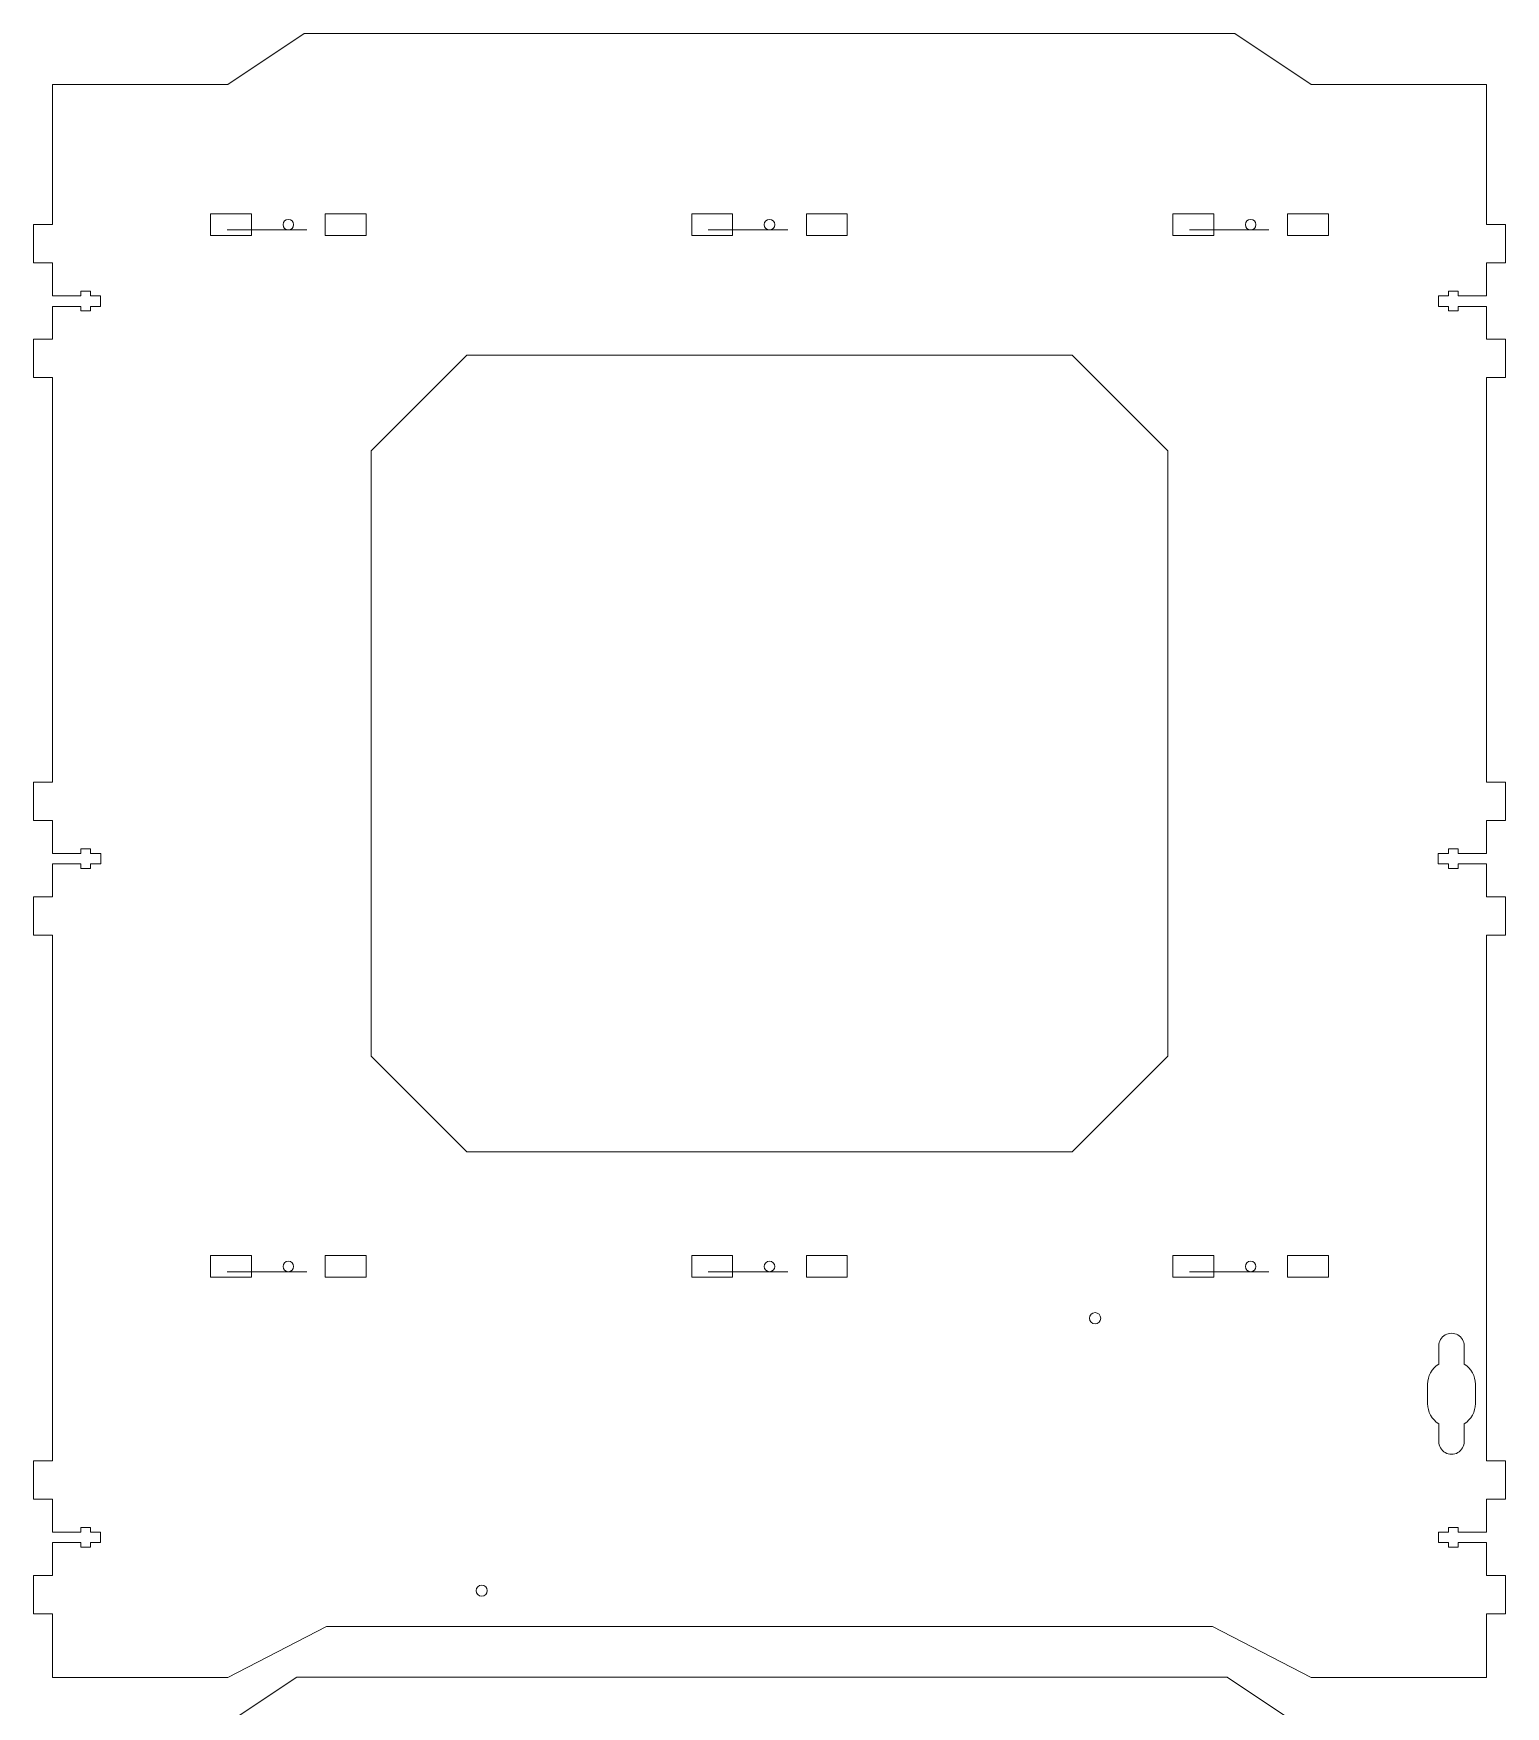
# Model space of a CAD drawing. Header units: millimetres. Extents: x -1068 to 310, y -963 to 347.
# Drawn here: x -599 to -137, y -178 to 347 of the extents above; entities that cross this region are included whole.
import ezdxf

# ---------------------------------------------------------------- set-up
doc = ezdxf.new("R2010")
doc.units = ezdxf.units.MM
doc.header["$MEASUREMENT"] = 0
doc.layers.add('Layer 1', color=7, linetype='Continuous')

msp = doc.modelspace()

# ---------------------------------------------------------------- linework, layer by layer
at = {"layer": 'Layer 1', "lineweight": 9}
for points, knots in [([(-592.7599, -169.1496), (-592.7599, -169.1496), (-537.7599, -169.1496), (-537.7599, -169.1496), (-537.7599, -169.1496), (-537.7599, -169.1496), (-506.7599, -153.1496), (-506.7599, -153.1496), (-506.7599, -153.1496), (-506.7599, -153.1496), (-228.7599, -153.1496), (-228.7599, -153.1496), (-228.7599, -153.1496), (-228.7599, -153.1496), (-197.7599, -169.1496), (-197.7599, -169.1496), (-197.7599, -169.1496), (-197.7599, -169.1496), (-142.7599, -169.1496), (-142.7599, -169.1496), (-142.7599, -169.1496), (-142.7599, -169.1496), (-142.7599, -149.1496), (-142.7599, -149.1496), (-142.7599, -149.1496), (-142.7599, -149.1496), (-136.7599, -149.1496), (-136.7599, -149.1496), (-136.7599, -149.1496), (-136.7599, -149.1496), (-136.7599, -137.1496), (-136.7599, -137.1496), (-136.7599, -137.1496), (-136.7599, -137.1496), (-142.7599, -137.1496), (-142.7599, -137.1496), (-142.7599, -137.1496), (-142.7599, -137.1496), (-142.7599, -126.7996), (-142.7599, -126.7996), (-142.7599, -126.7996), (-142.7599, -126.7996), (-151.6304, -126.7996), (-151.6304, -126.7996), (-151.6304, -126.7996), (-151.6304, -126.7996), (-151.6304, -128.2496), (-151.6304, -128.2496), (-151.6304, -128.2496), (-151.6304, -128.2496), (-154.6304, -128.2496), (-154.6304, -128.2496), (-154.6304, -128.2496), (-154.6304, -128.2496), (-154.6304, -126.7996), (-154.6304, -126.7996), (-154.6304, -126.7996), (-154.6304, -126.7996), (-157.7599, -126.7996), (-157.7599, -126.7996), (-157.7599, -126.7996), (-157.7599, -126.7996), (-157.7599, -123.4996), (-157.7599, -123.4996), (-157.7599, -123.4996), (-157.7599, -123.4996), (-154.6304, -123.4996), (-154.6304, -123.4996), (-154.6304, -123.4996), (-154.6304, -123.4996), (-154.6304, -122.0496), (-154.6304, -122.0496), (-154.6304, -122.0496), (-154.6304, -122.0496), (-151.6304, -122.0496), (-151.6304, -122.0496), (-151.6304, -122.0496), (-151.6304, -122.0496), (-151.6304, -123.4996), (-151.6304, -123.4996), (-151.6304, -123.4996), (-151.6304, -123.4996), (-142.7599, -123.4996), (-142.7599, -123.4996), (-142.7599, -123.4996), (-142.7599, -123.4996), (-142.7599, -113.1496), (-142.7599, -113.1496), (-142.7599, -113.1496), (-142.7599, -113.1496), (-136.7599, -113.1496), (-136.7599, -113.1496), (-136.7599, -113.1496), (-136.7599, -113.1496), (-136.7599, -101.1496), (-136.7599, -101.1496), (-136.7599, -101.1496), (-136.7599, -101.1496), (-142.7599, -101.1496), (-142.7599, -101.1496), (-142.7599, -101.1496), (-142.7599, -101.1496), (-142.7599, 63.8504), (-142.7599, 63.8504), (-142.7599, 63.8504), (-142.7599, 63.8504), (-136.7599, 63.8504), (-136.7599, 63.8504), (-136.7599, 63.8504), (-136.7599, 63.8504), (-136.7599, 75.8504), (-136.7599, 75.8504), (-136.7599, 75.8504), (-136.7599, 75.8504), (-142.7599, 75.8504), (-142.7599, 75.8504), (-142.7599, 75.8504), (-142.7599, 75.8504), (-142.7599, 86.2004), (-142.7599, 86.2004), (-142.7599, 86.2004), (-142.7599, 86.2004), (-151.6304, 86.2004), (-151.6304, 86.2004), (-151.6304, 86.2004), (-151.6304, 86.2004), (-151.6304, 84.7504), (-151.6304, 84.7504), (-151.6304, 84.7504), (-151.6304, 84.7504), (-154.6304, 84.7504), (-154.6304, 84.7504), (-154.6304, 84.7504), (-154.6304, 84.7504), (-154.6304, 86.2004), (-154.6304, 86.2004), (-154.6304, 86.2004), (-154.6304, 86.2004), (-157.8734, 86.2004), (-157.8734, 86.2004), (-157.8734, 86.2004), (-157.8734, 86.2004), (-157.8752, 89.5004), (-157.8752, 89.5004), (-157.8752, 89.5004), (-157.8752, 89.5004), (-154.6304, 89.5004), (-154.6304, 89.5004), (-154.6304, 89.5004), (-154.6304, 89.5004), (-154.6304, 90.9504), (-154.6304, 90.9504), (-154.6304, 90.9504), (-154.6304, 90.9504), (-151.6304, 90.9504), (-151.6304, 90.9504), (-151.6304, 90.9504), (-151.6304, 90.9504), (-151.6304, 89.5004), (-151.6304, 89.5004), (-151.6304, 89.5004), (-151.6304, 89.5004), (-142.7599, 89.5004), (-142.7599, 89.5004), (-142.7599, 89.5004), (-142.7599, 89.5004), (-142.7599, 99.8504), (-142.7599, 99.8504), (-142.7599, 99.8504), (-142.7599, 99.8504), (-136.7599, 99.8504), (-136.7599, 99.8504), (-136.7599, 99.8504), (-136.7599, 99.8504), (-136.7599, 111.8504), (-136.7599, 111.8504), (-136.7599, 111.8504), (-136.7599, 111.8504), (-142.7599, 111.8504), (-142.7599, 111.8504), (-142.7599, 111.8504), (-142.7599, 111.8504), (-142.7599, 238.8504), (-142.7599, 238.8504), (-142.7599, 238.8504), (-142.7599, 238.8504), (-136.7599, 238.8504), (-136.7599, 238.8504), (-136.7599, 238.8504), (-136.7599, 238.8504), (-136.7599, 250.8504), (-136.7599, 250.8504), (-136.7599, 250.8504), (-136.7599, 250.8504), (-142.7599, 250.8504), (-142.7599, 250.8504), (-142.7599, 250.8504), (-142.7599, 250.8504), (-142.7599, 261.2004), (-142.7599, 261.2004), (-142.7599, 261.2004), (-142.7599, 261.2004), (-151.6304, 261.2004), (-151.6304, 261.2004), (-151.6304, 261.2004), (-151.6304, 261.2004), (-151.6304, 259.7504), (-151.6304, 259.7504), (-151.6304, 259.7504), (-151.6304, 259.7504), (-154.6304, 259.7504), (-154.6304, 259.7504), (-154.6304, 259.7504), (-154.6304, 259.7504), (-154.6304, 261.2004), (-154.6304, 261.2004), (-154.6304, 261.2004), (-154.6304, 261.2004), (-157.7599, 261.2004), (-157.7599, 261.2004), (-157.7599, 261.2004), (-157.7599, 261.2004), (-157.7599, 264.5004), (-157.7599, 264.5004), (-157.7599, 264.5004), (-157.7599, 264.5004), (-154.6304, 264.5004), (-154.6304, 264.5004), (-154.6304, 264.5004), (-154.6304, 264.5004), (-154.6304, 265.9504), (-154.6304, 265.9504), (-154.6304, 265.9504), (-154.6304, 265.9504), (-151.6304, 265.9504), (-151.6304, 265.9504), (-151.6304, 265.9504), (-151.6304, 265.9504), (-151.6304, 264.5004), (-151.6304, 264.5004), (-151.6304, 264.5004), (-151.6304, 264.5004), (-142.7599, 264.5004), (-142.7599, 264.5004), (-142.7599, 264.5004), (-142.7599, 264.5004), (-142.7599, 274.8504), (-142.7599, 274.8504), (-142.7599, 274.8504), (-142.7599, 274.8504), (-136.7599, 274.8504), (-136.7599, 274.8504), (-136.7599, 274.8504), (-136.7599, 274.8504), (-136.7599, 286.8504), (-136.7599, 286.8504), (-136.7599, 286.8504), (-136.7599, 286.8504), (-142.7599, 286.8504), (-142.7599, 286.8504), (-142.7599, 286.8504), (-142.7599, 286.8504), (-142.7599, 330.8504), (-142.7599, 330.8504), (-142.7599, 330.8504), (-142.7599, 330.8504), (-197.7599, 330.8504), (-197.7599, 330.8504), (-197.7599, 330.8504), (-197.7599, 330.8504), (-221.7599, 346.8504), (-221.7599, 346.8504), (-221.7599, 346.8504), (-221.7599, 346.8504), (-513.7599, 346.8504), (-513.7599, 346.8504), (-513.7599, 346.8504), (-513.7599, 346.8504), (-537.7599, 330.8504), (-537.7599, 330.8504), (-537.7599, 330.8504), (-537.7599, 330.8504), (-592.7599, 330.8504), (-592.7599, 330.8504), (-592.7599, 330.8504), (-592.7599, 330.8504), (-592.7599, 286.8504), (-592.7599, 286.8504), (-592.7599, 286.8504), (-592.7599, 286.8504), (-598.7599, 286.8504), (-598.7599, 286.8504), (-598.7599, 286.8504), (-598.7599, 286.8504), (-598.7599, 274.8504), (-598.7599, 274.8504), (-598.7599, 274.8504), (-598.7599, 274.8504), (-592.7599, 274.8504), (-592.7599, 274.8504), (-592.7599, 274.8504), (-592.7599, 274.8504), (-592.7599, 264.5004), (-592.7599, 264.5004), (-592.7599, 264.5004), (-592.7599, 264.5004), (-583.8895, 264.5004), (-583.8895, 264.5004), (-583.8895, 264.5004), (-583.8895, 264.5004), (-583.8895, 265.9504), (-583.8895, 265.9504), (-583.8895, 265.9504), (-583.8895, 265.9504), (-580.8895, 265.9504), (-580.8895, 265.9504), (-580.8895, 265.9504), (-580.8895, 265.9504), (-580.8895, 264.5004), (-580.8895, 264.5004), (-580.8895, 264.5004), (-580.8895, 264.5004), (-577.7599, 264.5004), (-577.7599, 264.5004), (-577.7599, 264.5004), (-577.7599, 264.5004), (-577.7599, 261.2004), (-577.7599, 261.2004), (-577.7599, 261.2004), (-577.7599, 261.2004), (-580.8895, 261.2004), (-580.8895, 261.2004), (-580.8895, 261.2004), (-580.8895, 261.2004), (-580.8895, 259.7504), (-580.8895, 259.7504), (-580.8895, 259.7504), (-580.8895, 259.7504), (-583.8895, 259.7504), (-583.8895, 259.7504), (-583.8895, 259.7504), (-583.8895, 259.7504), (-583.8895, 261.2004), (-583.8895, 261.2004), (-583.8895, 261.2004), (-583.8895, 261.2004), (-592.7599, 261.2004), (-592.7599, 261.2004), (-592.7599, 261.2004), (-592.7599, 261.2004), (-592.7599, 250.8504), (-592.7599, 250.8504), (-592.7599, 250.8504), (-592.7599, 250.8504), (-598.7599, 250.8504), (-598.7599, 250.8504), (-598.7599, 250.8504), (-598.7599, 250.8504), (-598.7599, 238.8504), (-598.7599, 238.8504), (-598.7599, 238.8504), (-598.7599, 238.8504), (-592.7599, 238.8504), (-592.7599, 238.8504), (-592.7599, 238.8504), (-592.7599, 238.8504), (-592.7599, 111.8504), (-592.7599, 111.8504), (-592.7599, 111.8504), (-592.7599, 111.8504), (-598.7599, 111.8504), (-598.7599, 111.8504), (-598.7599, 111.8504), (-598.7599, 111.8504), (-598.7599, 99.8504), (-598.7599, 99.8504), (-598.7599, 99.8504), (-598.7599, 99.8504), (-592.7599, 99.8504), (-592.7599, 99.8504), (-592.7599, 99.8504), (-592.7599, 99.8504), (-592.7599, 89.5004), (-592.7599, 89.5004), (-592.7599, 89.5004), (-592.7599, 89.5004), (-583.8895, 89.5004), (-583.8895, 89.5004), (-583.8895, 89.5004), (-583.8895, 89.5004), (-583.8895, 90.9504), (-583.8895, 90.9504), (-583.8895, 90.9504), (-583.8895, 90.9504), (-580.8895, 90.9504), (-580.8895, 90.9504), (-580.8895, 90.9504), (-580.8895, 90.9504), (-580.8895, 89.5004), (-580.8895, 89.5004), (-580.8895, 89.5004), (-580.8895, 89.5004), (-577.6447, 89.5004), (-577.6447, 89.5004), (-577.6447, 89.5004), (-577.6447, 89.5004), (-577.6465, 86.2004), (-577.6465, 86.2004), (-577.6465, 86.2004), (-577.6465, 86.2004), (-580.8895, 86.2004), (-580.8895, 86.2004), (-580.8895, 86.2004), (-580.8895, 86.2004), (-580.8895, 84.7504), (-580.8895, 84.7504), (-580.8895, 84.7504), (-580.8895, 84.7504), (-583.8895, 84.7504), (-583.8895, 84.7504), (-583.8895, 84.7504), (-583.8895, 84.7504), (-583.8895, 86.2004), (-583.8895, 86.2004), (-583.8895, 86.2004), (-583.8895, 86.2004), (-592.7599, 86.2004), (-592.7599, 86.2004), (-592.7599, 86.2004), (-592.7599, 86.2004), (-592.7599, 75.8504), (-592.7599, 75.8504), (-592.7599, 75.8504), (-592.7599, 75.8504), (-598.7599, 75.8504), (-598.7599, 75.8504), (-598.7599, 75.8504), (-598.7599, 75.8504), (-598.7599, 63.8504), (-598.7599, 63.8504), (-598.7599, 63.8504), (-598.7599, 63.8504), (-592.7599, 63.8504), (-592.7599, 63.8504), (-592.7599, 63.8504), (-592.7599, 63.8504), (-592.7599, -101.1496), (-592.7599, -101.1496), (-592.7599, -101.1496), (-592.7599, -101.1496), (-598.7599, -101.1496), (-598.7599, -101.1496), (-598.7599, -101.1496), (-598.7599, -101.1496), (-598.7599, -113.1496), (-598.7599, -113.1496), (-598.7599, -113.1496), (-598.7599, -113.1496), (-592.7599, -113.1496), (-592.7599, -113.1496), (-592.7599, -113.1496), (-592.7599, -113.1496), (-592.7599, -123.4996), (-592.7599, -123.4996), (-592.7599, -123.4996), (-592.7599, -123.4996), (-583.8895, -123.4996), (-583.8895, -123.4996), (-583.8895, -123.4996), (-583.8895, -123.4996), (-583.8895, -122.0496), (-583.8895, -122.0496), (-583.8895, -122.0496), (-583.8895, -122.0496), (-580.8895, -122.0496), (-580.8895, -122.0496), (-580.8895, -122.0496), (-580.8895, -122.0496), (-580.8895, -123.4996), (-580.8895, -123.4996), (-580.8895, -123.4996), (-580.8895, -123.4996), (-577.7599, -123.4996), (-577.7599, -123.4996), (-577.7599, -123.4996), (-577.7599, -123.4996), (-577.7599, -126.7996), (-577.7599, -126.7996), (-577.7599, -126.7996), (-577.7599, -126.7996), (-580.8895, -126.7996), (-580.8895, -126.7996), (-580.8895, -126.7996), (-580.8895, -126.7996), (-580.8895, -128.2496), (-580.8895, -128.2496), (-580.8895, -128.2496), (-580.8895, -128.2496), (-583.8895, -128.2496), (-583.8895, -128.2496), (-583.8895, -128.2496), (-583.8895, -128.2496), (-583.8895, -126.7996), (-583.8895, -126.7996), (-583.8895, -126.7996), (-583.8895, -126.7996), (-592.7599, -126.7996), (-592.7599, -126.7996), (-592.7599, -126.7996), (-592.7599, -126.7996), (-592.7599, -137.1496), (-592.7599, -137.1496), (-592.7599, -137.1496), (-592.7599, -137.1496), (-598.7599, -137.1496), (-598.7599, -137.1496), (-598.7599, -137.1496), (-598.7599, -137.1496), (-598.7599, -149.1496), (-598.7599, -149.1496), (-598.7599, -149.1496), (-598.7599, -149.1496), (-592.7599, -149.1496), (-592.7599, -149.1496), (-592.7599, -149.1496), (-592.7599, -149.1496), (-592.7599, -169.1496), (-592.7599, -169.1496)], [0, 0, 0, 0, 0.0075188, 0.0075188, 0.0075188, 0.0075188, 0.01503759, 0.01503759, 0.01503759, 0.01503759, 0.02255639, 0.02255639, 0.02255639, 0.02255639, 0.03007519, 0.03007519, 0.03007519, 0.03007519, 0.03759398, 0.03759398, 0.03759398, 0.03759398, 0.04511278, 0.04511278, 0.04511278, 0.04511278, 0.05263158, 0.05263158, 0.05263158, 0.05263158, 0.06015038, 0.06015038, 0.06015038, 0.06015038, 0.06766917, 0.06766917, 0.06766917, 0.06766917, 0.07518797, 0.07518797, 0.07518797, 0.07518797, 0.08270677, 0.08270677, 0.08270677, 0.08270677, 0.09022556, 0.09022556, 0.09022556, 0.09022556, 0.09774436, 0.09774436, 0.09774436, 0.09774436, 0.10526316, 0.10526316, 0.10526316, 0.10526316, 0.11278195, 0.11278195, 0.11278195, 0.11278195, 0.12030075, 0.12030075, 0.12030075, 0.12030075, 0.12781955, 0.12781955, 0.12781955, 0.12781955, 0.13533835, 0.13533835, 0.13533835, 0.13533835, 0.14285714, 0.14285714, 0.14285714, 0.14285714, 0.15037594, 0.15037594, 0.15037594, 0.15037594, 0.15789474, 0.15789474, 0.15789474, 0.15789474, 0.16541353, 0.16541353, 0.16541353, 0.16541353, 0.17293233, 0.17293233, 0.17293233, 0.17293233, 0.18045113, 0.18045113, 0.18045113, 0.18045113, 0.18796992, 0.18796992, 0.18796992, 0.18796992, 0.19548872, 0.19548872, 0.19548872, 0.19548872, 0.20300752, 0.20300752, 0.20300752, 0.20300752, 0.21052632, 0.21052632, 0.21052632, 0.21052632, 0.21804511, 0.21804511, 0.21804511, 0.21804511, 0.22556391, 0.22556391, 0.22556391, 0.22556391, 0.23308271, 0.23308271, 0.23308271, 0.23308271, 0.2406015, 0.2406015, 0.2406015, 0.2406015, 0.2481203, 0.2481203, 0.2481203, 0.2481203, 0.2556391, 0.2556391, 0.2556391, 0.2556391, 0.26315789, 0.26315789, 0.26315789, 0.26315789, 0.27067669, 0.27067669, 0.27067669, 0.27067669, 0.27819549, 0.27819549, 0.27819549, 0.27819549, 0.28571429, 0.28571429, 0.28571429, 0.28571429, 0.29323308, 0.29323308, 0.29323308, 0.29323308, 0.30075188, 0.30075188, 0.30075188, 0.30075188, 0.30827068, 0.30827068, 0.30827068, 0.30827068, 0.31578947, 0.31578947, 0.31578947, 0.31578947, 0.32330827, 0.32330827, 0.32330827, 0.32330827, 0.33082707, 0.33082707, 0.33082707, 0.33082707, 0.33834586, 0.33834586, 0.33834586, 0.33834586, 0.34586466, 0.34586466, 0.34586466, 0.34586466, 0.35338346, 0.35338346, 0.35338346, 0.35338346, 0.36090226, 0.36090226, 0.36090226, 0.36090226, 0.36842105, 0.36842105, 0.36842105, 0.36842105, 0.37593985, 0.37593985, 0.37593985, 0.37593985, 0.38345865, 0.38345865, 0.38345865, 0.38345865, 0.39097744, 0.39097744, 0.39097744, 0.39097744, 0.39849624, 0.39849624, 0.39849624, 0.39849624, 0.40601504, 0.40601504, 0.40601504, 0.40601504, 0.41353383, 0.41353383, 0.41353383, 0.41353383, 0.42105263, 0.42105263, 0.42105263, 0.42105263, 0.42857143, 0.42857143, 0.42857143, 0.42857143, 0.43609023, 0.43609023, 0.43609023, 0.43609023, 0.44360902, 0.44360902, 0.44360902, 0.44360902, 0.45112782, 0.45112782, 0.45112782, 0.45112782, 0.45864662, 0.45864662, 0.45864662, 0.45864662, 0.46616541, 0.46616541, 0.46616541, 0.46616541, 0.47368421, 0.47368421, 0.47368421, 0.47368421, 0.48120301, 0.48120301, 0.48120301, 0.48120301, 0.4887218, 0.4887218, 0.4887218, 0.4887218, 0.4962406, 0.4962406, 0.4962406, 0.4962406, 0.5037594, 0.5037594, 0.5037594, 0.5037594, 0.5112782, 0.5112782, 0.5112782, 0.5112782, 0.51879699, 0.51879699, 0.51879699, 0.51879699, 0.52631579, 0.52631579, 0.52631579, 0.52631579, 0.53383459, 0.53383459, 0.53383459, 0.53383459, 0.54135338, 0.54135338, 0.54135338, 0.54135338, 0.54887218, 0.54887218, 0.54887218, 0.54887218, 0.55639098, 0.55639098, 0.55639098, 0.55639098, 0.56390977, 0.56390977, 0.56390977, 0.56390977, 0.57142857, 0.57142857, 0.57142857, 0.57142857, 0.57894737, 0.57894737, 0.57894737, 0.57894737, 0.58646617, 0.58646617, 0.58646617, 0.58646617, 0.59398496, 0.59398496, 0.59398496, 0.59398496, 0.60150376, 0.60150376, 0.60150376, 0.60150376, 0.60902256, 0.60902256, 0.60902256, 0.60902256, 0.61654135, 0.61654135, 0.61654135, 0.61654135, 0.62406015, 0.62406015, 0.62406015, 0.62406015, 0.63157895, 0.63157895, 0.63157895, 0.63157895, 0.63909774, 0.63909774, 0.63909774, 0.63909774, 0.64661654, 0.64661654, 0.64661654, 0.64661654, 0.65413534, 0.65413534, 0.65413534, 0.65413534, 0.66165414, 0.66165414, 0.66165414, 0.66165414, 0.66917293, 0.66917293, 0.66917293, 0.66917293, 0.67669173, 0.67669173, 0.67669173, 0.67669173, 0.68421053, 0.68421053, 0.68421053, 0.68421053, 0.69172932, 0.69172932, 0.69172932, 0.69172932, 0.69924812, 0.69924812, 0.69924812, 0.69924812, 0.70676692, 0.70676692, 0.70676692, 0.70676692, 0.71428571, 0.71428571, 0.71428571, 0.71428571, 0.72180451, 0.72180451, 0.72180451, 0.72180451, 0.72932331, 0.72932331, 0.72932331, 0.72932331, 0.73684211, 0.73684211, 0.73684211, 0.73684211, 0.7443609, 0.7443609, 0.7443609, 0.7443609, 0.7518797, 0.7518797, 0.7518797, 0.7518797, 0.7593985, 0.7593985, 0.7593985, 0.7593985, 0.76691729, 0.76691729, 0.76691729, 0.76691729, 0.77443609, 0.77443609, 0.77443609, 0.77443609, 0.78195489, 0.78195489, 0.78195489, 0.78195489, 0.78947368, 0.78947368, 0.78947368, 0.78947368, 0.79699248, 0.79699248, 0.79699248, 0.79699248, 0.80451128, 0.80451128, 0.80451128, 0.80451128, 0.81203008, 0.81203008, 0.81203008, 0.81203008, 0.81954887, 0.81954887, 0.81954887, 0.81954887, 0.82706767, 0.82706767, 0.82706767, 0.82706767, 0.83458647, 0.83458647, 0.83458647, 0.83458647, 0.84210526, 0.84210526, 0.84210526, 0.84210526, 0.84962406, 0.84962406, 0.84962406, 0.84962406, 0.85714286, 0.85714286, 0.85714286, 0.85714286, 0.86466165, 0.86466165, 0.86466165, 0.86466165, 0.87218045, 0.87218045, 0.87218045, 0.87218045, 0.87969925, 0.87969925, 0.87969925, 0.87969925, 0.88721805, 0.88721805, 0.88721805, 0.88721805, 0.89473684, 0.89473684, 0.89473684, 0.89473684, 0.90225564, 0.90225564, 0.90225564, 0.90225564, 0.90977444, 0.90977444, 0.90977444, 0.90977444, 0.91729323, 0.91729323, 0.91729323, 0.91729323, 0.92481203, 0.92481203, 0.92481203, 0.92481203, 0.93233083, 0.93233083, 0.93233083, 0.93233083, 0.93984962, 0.93984962, 0.93984962, 0.93984962, 0.94736842, 0.94736842, 0.94736842, 0.94736842, 0.95488722, 0.95488722, 0.95488722, 0.95488722, 0.96240602, 0.96240602, 0.96240602, 0.96240602, 0.96992481, 0.96992481, 0.96992481, 0.96992481, 0.97744361, 0.97744361, 0.97744361, 0.97744361, 0.98496241, 0.98496241, 0.98496241, 0.98496241, 1, 1, 1, 1]), ([(-543.1599, 290.2504), (-543.1599, 290.2504), (-530.3599, 290.2504), (-530.3599, 290.2504), (-530.3599, 290.2504), (-530.3599, 290.2504), (-530.3599, 283.4504), (-530.3599, 283.4504), (-530.3599, 283.4504), (-530.3599, 283.4504), (-543.1599, 283.4504), (-543.1599, 283.4504), (-543.1599, 283.4504), (-543.1599, 283.4504), (-543.1599, 290.2504), (-543.1599, 290.2504)], [0, 0, 0, 0, 0.2, 0.2, 0.2, 0.2, 0.4, 0.4, 0.4, 0.4, 0.6, 0.6, 0.6, 0.6, 1, 1, 1, 1]), ([(-507.1599, 290.2504), (-507.1599, 290.2504), (-494.3599, 290.2504), (-494.3599, 290.2504), (-494.3599, 290.2504), (-494.3599, 290.2504), (-494.3599, 283.4504), (-494.3599, 283.4504), (-494.3599, 283.4504), (-494.3599, 283.4504), (-507.1599, 283.4504), (-507.1599, 283.4504), (-507.1599, 283.4504), (-507.1599, 283.4504), (-507.1599, 290.2504), (-507.1599, 290.2504)], [0, 0, 0, 0, 0.2, 0.2, 0.2, 0.2, 0.4, 0.4, 0.4, 0.4, 0.6, 0.6, 0.6, 0.6, 1, 1, 1, 1]), ([(-392.1599, 290.2504), (-392.1599, 290.2504), (-379.3599, 290.2504), (-379.3599, 290.2504), (-379.3599, 290.2504), (-379.3599, 290.2504), (-379.3599, 283.4504), (-379.3599, 283.4504), (-379.3599, 283.4504), (-379.3599, 283.4504), (-392.1599, 283.4504), (-392.1599, 283.4504), (-392.1599, 283.4504), (-392.1599, 283.4504), (-392.1599, 290.2504), (-392.1599, 290.2504)], [0, 0, 0, 0, 0.2, 0.2, 0.2, 0.2, 0.4, 0.4, 0.4, 0.4, 0.6, 0.6, 0.6, 0.6, 1, 1, 1, 1]), ([(-356.1599, 290.2504), (-356.1599, 290.2504), (-343.3599, 290.2504), (-343.3599, 290.2504), (-343.3599, 290.2504), (-343.3599, 290.2504), (-343.3599, 283.4504), (-343.3599, 283.4504), (-343.3599, 283.4504), (-343.3599, 283.4504), (-356.1599, 283.4504), (-356.1599, 283.4504), (-356.1599, 283.4504), (-356.1599, 283.4504), (-356.1599, 290.2504), (-356.1599, 290.2504)], [0, 0, 0, 0, 0.2, 0.2, 0.2, 0.2, 0.4, 0.4, 0.4, 0.4, 0.6, 0.6, 0.6, 0.6, 1, 1, 1, 1]), ([(-241.1599, 290.2504), (-241.1599, 290.2504), (-228.3599, 290.2504), (-228.3599, 290.2504), (-228.3599, 290.2504), (-228.3599, 290.2504), (-228.3599, 283.4504), (-228.3599, 283.4504), (-228.3599, 283.4504), (-228.3599, 283.4504), (-241.1599, 283.4504), (-241.1599, 283.4504), (-241.1599, 283.4504), (-241.1599, 283.4504), (-241.1599, 290.2504), (-241.1599, 290.2504)], [0, 0, 0, 0, 0.2, 0.2, 0.2, 0.2, 0.4, 0.4, 0.4, 0.4, 0.6, 0.6, 0.6, 0.6, 1, 1, 1, 1]), ([(-205.1599, 290.2504), (-205.1599, 290.2504), (-192.3599, 290.2504), (-192.3599, 290.2504), (-192.3599, 290.2504), (-192.3599, 290.2504), (-192.3599, 283.4504), (-192.3599, 283.4504), (-192.3599, 283.4504), (-192.3599, 283.4504), (-205.1599, 283.4504), (-205.1599, 283.4504), (-205.1599, 283.4504), (-205.1599, 283.4504), (-205.1599, 290.2504), (-205.1599, 290.2504)], [0, 0, 0, 0, 0.2, 0.2, 0.2, 0.2, 0.4, 0.4, 0.4, 0.4, 0.6, 0.6, 0.6, 0.6, 1, 1, 1, 1]), ([(-518.7599, 285.2004), (-517.8487, 285.2004), (-517.11, 285.9391), (-517.1099, 286.8504), (-517.1099, 286.8504), (-517.1099, 287.7617), (-517.8487, 288.5004), (-518.7599, 288.5004), (-518.7599, 288.5004), (-519.6712, 288.5004), (-520.4099, 287.7617), (-520.4099, 286.8504), (-520.4099, 286.8504), (-520.41, 285.9392), (-519.6712, 285.2004), (-518.76, 285.2004), (-491.424, 285.2004), (-573.4319, 285.2004), (-518.7599, 285.2004)], [0, 0, 0, 0, 0.2, 0.2, 0.2, 0.2, 0.4, 0.4, 0.4, 0.4, 0.6, 0.6, 0.6, 0.6, 1, 1, 1, 1.0001, 1.0001, 1.0001, 1.0001]), ([(-367.7599, 285.2004), (-366.8487, 285.2004), (-366.11, 285.9391), (-366.1099, 286.8504), (-366.1099, 286.8504), (-366.1099, 287.7617), (-366.8487, 288.5004), (-367.7599, 288.5004), (-367.7599, 288.5004), (-368.6712, 288.5004), (-369.4099, 287.7617), (-369.4099, 286.8504), (-369.4099, 286.8504), (-369.41, 285.9392), (-368.6712, 285.2004), (-367.76, 285.2004), (-340.424, 285.2004), (-422.4319, 285.2004), (-367.7599, 285.2004)], [0, 0, 0, 0, 0.2, 0.2, 0.2, 0.2, 0.4, 0.4, 0.4, 0.4, 0.6, 0.6, 0.6, 0.6, 1, 1, 1, 1.0001, 1.0001, 1.0001, 1.0001]), ([(-216.7599, 285.2004), (-215.8487, 285.2004), (-215.11, 285.9391), (-215.1099, 286.8504), (-215.1099, 286.8504), (-215.1099, 287.7617), (-215.8487, 288.5004), (-216.7599, 288.5004), (-216.7599, 288.5004), (-217.6712, 288.5004), (-218.4099, 287.7617), (-218.4099, 286.8504), (-218.4099, 286.8504), (-218.41, 285.9392), (-217.6712, 285.2004), (-216.76, 285.2004), (-189.424, 285.2004), (-271.4319, 285.2004), (-216.7599, 285.2004)], [0, 0, 0, 0, 0.2, 0.2, 0.2, 0.2, 0.4, 0.4, 0.4, 0.4, 0.6, 0.6, 0.6, 0.6, 1, 1, 1, 1.0001, 1.0001, 1.0001, 1.0001]), ([(-242.7599, 215.8504), (-242.7599, 215.8504), (-242.7599, 25.8504), (-242.7599, 25.8504), (-242.7599, 25.8504), (-242.7599, 25.8504), (-272.7599, -4.1496), (-272.7599, -4.1496), (-272.7599, -4.1496), (-272.7599, -4.1496), (-462.7599, -4.1496), (-462.7599, -4.1496), (-462.7599, -4.1496), (-462.7599, -4.1496), (-492.7599, 25.8504), (-492.7599, 25.8504), (-492.7599, 25.8504), (-492.7599, 25.8504), (-492.7599, 215.8504), (-492.7599, 215.8504), (-492.7599, 215.8504), (-492.7599, 215.8504), (-462.7599, 245.8504), (-462.7599, 245.8504), (-462.7599, 245.8504), (-462.7599, 245.8504), (-272.7599, 245.8504), (-272.7599, 245.8504), (-272.7599, 245.8504), (-272.7599, 245.8504), (-242.7599, 215.8504), (-242.7599, 215.8504)], [0, 0, 0, 0, 0.11111111, 0.11111111, 0.11111111, 0.11111111, 0.22222222, 0.22222222, 0.22222222, 0.22222222, 0.33333333, 0.33333333, 0.33333333, 0.33333333, 0.44444444, 0.44444444, 0.44444444, 0.44444444, 0.55555556, 0.55555556, 0.55555556, 0.55555556, 0.66666667, 0.66666667, 0.66666667, 0.66666667, 0.77777778, 0.77777778, 0.77777778, 0.77777778, 1, 1, 1, 1]), ([(-543.1599, -36.7496), (-543.1599, -36.7496), (-530.3599, -36.7496), (-530.3599, -36.7496), (-530.3599, -36.7496), (-530.3599, -36.7496), (-530.3599, -43.5496), (-530.3599, -43.5496), (-530.3599, -43.5496), (-530.3599, -43.5496), (-543.1599, -43.5496), (-543.1599, -43.5496), (-543.1599, -43.5496), (-543.1599, -43.5496), (-543.1599, -36.7496), (-543.1599, -36.7496)], [0, 0, 0, 0, 0.2, 0.2, 0.2, 0.2, 0.4, 0.4, 0.4, 0.4, 0.6, 0.6, 0.6, 0.6, 1, 1, 1, 1]), ([(-507.1599, -36.7496), (-507.1599, -36.7496), (-494.3599, -36.7496), (-494.3599, -36.7496), (-494.3599, -36.7496), (-494.3599, -36.7496), (-494.3599, -43.5496), (-494.3599, -43.5496), (-494.3599, -43.5496), (-494.3599, -43.5496), (-507.1599, -43.5496), (-507.1599, -43.5496), (-507.1599, -43.5496), (-507.1599, -43.5496), (-507.1599, -36.7496), (-507.1599, -36.7496)], [0, 0, 0, 0, 0.2, 0.2, 0.2, 0.2, 0.4, 0.4, 0.4, 0.4, 0.6, 0.6, 0.6, 0.6, 1, 1, 1, 1]), ([(-392.1599, -36.7496), (-392.1599, -36.7496), (-379.3599, -36.7496), (-379.3599, -36.7496), (-379.3599, -36.7496), (-379.3599, -36.7496), (-379.3599, -43.5496), (-379.3599, -43.5496), (-379.3599, -43.5496), (-379.3599, -43.5496), (-392.1599, -43.5496), (-392.1599, -43.5496), (-392.1599, -43.5496), (-392.1599, -43.5496), (-392.1599, -36.7496), (-392.1599, -36.7496)], [0, 0, 0, 0, 0.2, 0.2, 0.2, 0.2, 0.4, 0.4, 0.4, 0.4, 0.6, 0.6, 0.6, 0.6, 1, 1, 1, 1]), ([(-356.1599, -36.7496), (-356.1599, -36.7496), (-343.3599, -36.7496), (-343.3599, -36.7496), (-343.3599, -36.7496), (-343.3599, -36.7496), (-343.3599, -43.5496), (-343.3599, -43.5496), (-343.3599, -43.5496), (-343.3599, -43.5496), (-356.1599, -43.5496), (-356.1599, -43.5496), (-356.1599, -43.5496), (-356.1599, -43.5496), (-356.1599, -36.7496), (-356.1599, -36.7496)], [0, 0, 0, 0, 0.2, 0.2, 0.2, 0.2, 0.4, 0.4, 0.4, 0.4, 0.6, 0.6, 0.6, 0.6, 1, 1, 1, 1]), ([(-241.1599, -36.7496), (-241.1599, -36.7496), (-228.3599, -36.7496), (-228.3599, -36.7496), (-228.3599, -36.7496), (-228.3599, -36.7496), (-228.3599, -43.5496), (-228.3599, -43.5496), (-228.3599, -43.5496), (-228.3599, -43.5496), (-241.1599, -43.5496), (-241.1599, -43.5496), (-241.1599, -43.5496), (-241.1599, -43.5496), (-241.1599, -36.7496), (-241.1599, -36.7496)], [0, 0, 0, 0, 0.2, 0.2, 0.2, 0.2, 0.4, 0.4, 0.4, 0.4, 0.6, 0.6, 0.6, 0.6, 1, 1, 1, 1]), ([(-205.1599, -36.7496), (-205.1599, -36.7496), (-192.3599, -36.7496), (-192.3599, -36.7496), (-192.3599, -36.7496), (-192.3599, -36.7496), (-192.3599, -43.5496), (-192.3599, -43.5496), (-192.3599, -43.5496), (-192.3599, -43.5496), (-205.1599, -43.5496), (-205.1599, -43.5496), (-205.1599, -43.5496), (-205.1599, -43.5496), (-205.1599, -36.7496), (-205.1599, -36.7496)], [0, 0, 0, 0, 0.2, 0.2, 0.2, 0.2, 0.4, 0.4, 0.4, 0.4, 0.6, 0.6, 0.6, 0.6, 1, 1, 1, 1]), ([(-518.7599, -41.7996), (-517.8487, -41.7996), (-517.11, -41.0609), (-517.1099, -40.1496), (-517.1099, -40.1496), (-517.1099, -39.2383), (-517.8487, -38.4996), (-518.7599, -38.4996), (-518.7599, -38.4996), (-519.6712, -38.4996), (-520.4099, -39.2383), (-520.4099, -40.1496), (-520.4099, -40.1496), (-520.41, -41.0608), (-519.6712, -41.7996), (-518.76, -41.7996), (-491.424, -41.7996), (-573.4319, -41.7996), (-518.7599, -41.7996)], [0, 0, 0, 0, 0.2, 0.2, 0.2, 0.2, 0.4, 0.4, 0.4, 0.4, 0.6, 0.6, 0.6, 0.6, 1, 1, 1, 1.0001, 1.0001, 1.0001, 1.0001]), ([(-367.7599, -41.7996), (-366.8487, -41.7996), (-366.11, -41.0609), (-366.1099, -40.1496), (-366.1099, -40.1496), (-366.1099, -39.2383), (-366.8487, -38.4996), (-367.7599, -38.4996), (-367.7599, -38.4996), (-368.6712, -38.4996), (-369.4099, -39.2383), (-369.4099, -40.1496), (-369.4099, -40.1496), (-369.41, -41.0608), (-368.6712, -41.7996), (-367.76, -41.7996), (-340.424, -41.7996), (-422.4319, -41.7996), (-367.7599, -41.7996)], [0, 0, 0, 0, 0.2, 0.2, 0.2, 0.2, 0.4, 0.4, 0.4, 0.4, 0.6, 0.6, 0.6, 0.6, 1, 1, 1, 1.0001, 1.0001, 1.0001, 1.0001]), ([(-216.7599, -41.7996), (-215.8487, -41.7996), (-215.11, -41.0609), (-215.1099, -40.1496), (-215.1099, -40.1496), (-215.1099, -39.2383), (-215.8487, -38.4996), (-216.7599, -38.4996), (-216.7599, -38.4996), (-217.6712, -38.4996), (-218.4099, -39.2383), (-218.4099, -40.1496), (-218.4099, -40.1496), (-218.41, -41.0608), (-217.6712, -41.7996), (-216.76, -41.7996), (-189.424, -41.7996), (-271.4319, -41.7996), (-216.7599, -41.7996)], [0, 0, 0, 0, 0.2, 0.2, 0.2, 0.2, 0.4, 0.4, 0.4, 0.4, 0.6, 0.6, 0.6, 0.6, 1, 1, 1, 1.0001, 1.0001, 1.0001, 1.0001]), ([(-265.5712, -58.1475), (-264.6047, -58.1475), (-263.8212, -57.364), (-263.8212, -56.3975), (-263.8212, -56.3975), (-263.8212, -55.4311), (-264.6047, -54.6475), (-265.5712, -54.6475), (-265.5712, -54.6475), (-266.5377, -54.6475), (-267.3212, -55.431), (-267.3212, -56.3975), (-267.3212, -56.3975), (-267.3212, -57.364), (-266.5377, -58.1475), (-265.5712, -58.1475)], [0, 0, 0, 0, 0.2, 0.2, 0.2, 0.2, 0.4, 0.4, 0.4, 0.4, 0.6, 0.6, 0.6, 0.6, 1, 1, 1, 1]), ([(-146.2103, -77.1095), (-146.2103, -77.1095), (-146.2103, -83.1992), (-146.2103, -83.1992), (-146.2103, -83.1992), (-146.2103, -85.781), (-147.5377, -88.1737), (-149.7103, -89.5432), (-149.7103, -89.5432), (-149.7103, -89.5432), (-149.7103, -95.1095), (-149.7103, -95.1095), (-149.7103, -95.1095), (-149.7103, -96.5386), (-150.4727, -97.8591), (-151.7103, -98.5736), (-151.7103, -98.5736), (-152.9479, -99.2881), (-154.4727, -99.2881), (-155.7103, -98.5736), (-155.7103, -98.5736), (-156.9479, -97.8591), (-157.7103, -96.5386), (-157.7103, -95.1095), (-157.7103, -95.1095), (-157.7103, -95.1095), (-157.7103, -89.5432), (-157.7103, -89.5432), (-157.7103, -89.5432), (-159.8829, -88.1737), (-161.2103, -85.781), (-161.2103, -83.1992), (-161.2103, -83.1992), (-161.2103, -83.1992), (-161.2103, -77.1095), (-161.2103, -77.1095), (-161.2103, -77.1095), (-161.2103, -74.5277), (-159.8829, -72.1351), (-157.7103, -70.7655), (-157.7103, -70.7655), (-157.7103, -70.7655), (-157.7103, -65.1095), (-157.7103, -65.1095), (-157.7103, -65.1095), (-157.7103, -63.6804), (-156.9479, -62.3599), (-155.7103, -61.6454), (-155.7103, -61.6454), (-154.4727, -60.9309), (-152.9479, -60.9309), (-151.7103, -61.6454), (-151.7103, -61.6454), (-150.4727, -62.3599), (-149.7103, -63.6804), (-149.7103, -65.1095), (-149.7103, -65.1095), (-149.7103, -65.1095), (-149.7103, -70.7655), (-149.7103, -70.7655), (-149.7103, -70.7655), (-147.5377, -72.1351), (-146.2103, -74.5277), (-146.2103, -77.1095)], [0, 0, 0, 0, 0.05882353, 0.05882353, 0.05882353, 0.05882353, 0.11764706, 0.11764706, 0.11764706, 0.11764706, 0.17647059, 0.17647059, 0.17647059, 0.17647059, 0.23529412, 0.23529412, 0.23529412, 0.23529412, 0.29411765, 0.29411765, 0.29411765, 0.29411765, 0.35294118, 0.35294118, 0.35294118, 0.35294118, 0.41176471, 0.41176471, 0.41176471, 0.41176471, 0.47058824, 0.47058824, 0.47058824, 0.47058824, 0.52941176, 0.52941176, 0.52941176, 0.52941176, 0.58823529, 0.58823529, 0.58823529, 0.58823529, 0.64705882, 0.64705882, 0.64705882, 0.64705882, 0.70588235, 0.70588235, 0.70588235, 0.70588235, 0.76470588, 0.76470588, 0.76470588, 0.76470588, 0.82352941, 0.82352941, 0.82352941, 0.82352941, 0.88235294, 0.88235294, 0.88235294, 0.88235294, 1, 1, 1, 1]), ([(-458.0712, -143.6475), (-457.1047, -143.6475), (-456.3212, -142.864), (-456.3212, -141.8975), (-456.3212, -141.8975), (-456.3212, -140.9311), (-457.1047, -140.1475), (-458.0712, -140.1475), (-458.0712, -140.1475), (-459.0377, -140.1475), (-459.8212, -140.931), (-459.8212, -141.8975), (-459.8212, -141.8975), (-459.8212, -142.864), (-459.0377, -143.6475), (-458.0712, -143.6475)], [0, 0, 0, 0, 0.2, 0.2, 0.2, 0.2, 0.4, 0.4, 0.4, 0.4, 0.6, 0.6, 0.6, 0.6, 1, 1, 1, 1]), ([(-595.1444, -185.0169), (-595.1444, -185.0169), (-595.1444, -685.0169), (-595.1444, -685.0169), (-595.1444, -685.0169), (-595.1444, -685.0169), (-540.1444, -685.0169), (-540.1444, -685.0169), (-540.1444, -685.0169), (-540.1444, -685.0169), (-510.1444, -669.0169), (-510.1444, -669.0169), (-510.1444, -669.0169), (-510.1444, -669.0169), (-230.1444, -669.0169), (-230.1444, -669.0169), (-230.1444, -669.0169), (-230.1444, -669.0169), (-200.1444, -685.0169), (-200.1444, -685.0169), (-200.1444, -685.0169), (-200.1444, -685.0169), (-145.1444, -685.0169), (-145.1444, -685.0169), (-145.1444, -685.0169), (-145.1444, -685.0169), (-145.1444, -185.0169), (-145.1444, -185.0169), (-145.1444, -185.0169), (-145.1444, -185.0169), (-200.1444, -185.0169), (-200.1444, -185.0169), (-200.1444, -185.0169), (-200.1444, -185.0169), (-224.1444, -169.0169), (-224.1444, -169.0169), (-224.1444, -169.0169), (-224.1444, -169.0169), (-516.1444, -169.0169), (-516.1444, -169.0169), (-516.1444, -169.0169), (-516.1444, -169.0169), (-540.1444, -185.0169), (-540.1444, -185.0169), (-540.1444, -185.0169), (-540.1444, -185.0169), (-595.1444, -185.0169), (-595.1444, -185.0169)], [0, 0, 0, 0, 0.07692308, 0.07692308, 0.07692308, 0.07692308, 0.15384615, 0.15384615, 0.15384615, 0.15384615, 0.23076923, 0.23076923, 0.23076923, 0.23076923, 0.30769231, 0.30769231, 0.30769231, 0.30769231, 0.38461538, 0.38461538, 0.38461538, 0.38461538, 0.46153846, 0.46153846, 0.46153846, 0.46153846, 0.53846154, 0.53846154, 0.53846154, 0.53846154, 0.61538462, 0.61538462, 0.61538462, 0.61538462, 0.69230769, 0.69230769, 0.69230769, 0.69230769, 0.76923077, 0.76923077, 0.76923077, 0.76923077, 0.84615385, 0.84615385, 0.84615385, 0.84615385, 1, 1, 1, 1])]:
    msp.add_open_spline(points, degree=3, knots=knots, dxfattribs=at)

doc.saveas('drawing.dxf')
